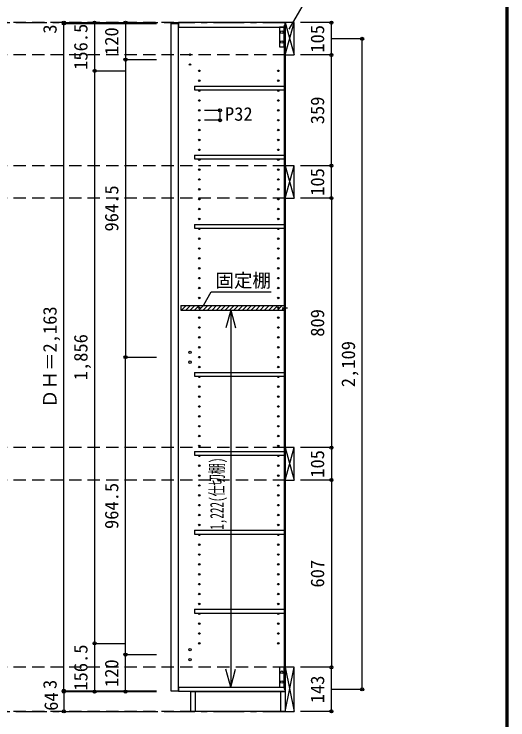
# Model space of a CAD drawing. Units: millimetres at full size, sheet at 1:20. Extents: x -3893 to 3907, y -2871 to 2783.
# Drawn here: x 2307 to 3907, y -1548 to 740 of the extents above; entities that cross this region are included whole.
import ezdxf
from ezdxf.enums import TextEntityAlignment as Align

# ---------------------------------------------------------------- set-up
doc = ezdxf.new("R2010")
doc.units = ezdxf.units.MM
doc.header["$LTSCALE"] = 20
doc.header["$PDMODE"] = 32
doc.header["$PDSIZE"] = 10
doc.linetypes.add('CHAIN1', pattern=[8, 5, -1, 1, -1])
doc.linetypes.add('DASHED2', pattern=[3, 2, -1])
for name, color, linetype in [('0-1_本体', 2, 'Continuous'), ('0-2_扉', 3, 'Continuous'), ('0-4_棚', 3, 'Continuous'), ('0-5_ダボ', 7, 'Continuous'), ('0-6_桟木', 3, 'Continuous'), ('0-9_', 7, 'Continuous'), ('0-A_文字', 7, 'Continuous'), ('0-B_寸法', 4, 'Continuous'), ('0-C_ハッチ', 4, 'Continuous'), ('F-1_枠', 6, 'Continuous')]:
    doc.layers.add(name, color=color, linetype=linetype)
doc.styles.add('ＭＳ ゴシック', font='')
doc.styles.get('ＭＳ ゴシック').set_extended_font_data('MS Gothic')

msp = doc.modelspace()

# ---------------------------------------------------------------- linework, layer by layer
at = {"layer": '0-1_本体'}
for p, q in [((2839.52, 712.33), (2839.52, 697.33)), ((3184.52, 712.33), (2839.52, 712.33)), ((3184.52, 704.33), (3184.52, 712.33)), ((2839.52, 697.33), (3181.52, 697.33)), ((3181.52, 704.33), (3184.52, 704.33)), ((3181.52, 704.33), (3181.52, -1448.67)), ((3183.52, 704.33), (3183.52, -1448.67)), ((2839.52, -1441.67), (2839.52, -1456.67)), ((2839.52, -1441.67), (3181.52, -1441.67)), ((3184.52, -1456.67), (2839.52, -1456.67)), ((3181.52, -1448.67), (3184.52, -1448.67))]:
    msp.add_line(p, q, dxfattribs=at)
at = {"layer": '0-1_本体', "color": 7}
msp.add_line((3184.52, 712.33), (3184.52, -1456.67), dxfattribs=at)
at = {"layer": '0-2_扉', "color": 2}
for p, q in [((2814.52, 709.33), (2838.52, 709.33)), ((2814.52, 709.33), (2814.52, -1453.67)), ((2838.52, 709.33), (2838.52, -1453.67)), ((2814.52, -1453.67), (2838.52, -1453.67))]:
    msp.add_line(p, q, dxfattribs=at)
at = {"layer": '0-4_棚', "color": 2}
for p, q in [((2891.52, 506.33), (3181.52, 506.33)), ((2891.52, 282.33), (3181.52, 282.33)), ((2891.52, 282.33), (2891.52, 270.33)), ((2891.52, 270.33), (3181.52, 270.33)), ((2891.52, 58.33), (3181.52, 58.33)), ((2891.52, 58.33), (2891.52, 46.33)), ((2891.52, 46.33), (3181.52, 46.33)), ((2846.52, -204.67), (3181.52, -204.67)), ((2846.52, -204.67), (2846.52, -219.67)), ((2846.52, -219.67), (3181.52, -219.67)), ((2891.52, -421.67), (3181.52, -421.67)), ((2891.52, -421.67), (2891.52, -433.67)), ((2891.52, -433.67), (3181.52, -433.67)), ((2891.52, -677.67), (3181.52, -677.67)), ((2891.52, -677.67), (2891.52, -689.67)), ((2891.52, -689.67), (3181.52, -689.67)), ((2891.52, -933.67), (3181.52, -933.67)), ((2891.52, -933.67), (2891.52, -945.67)), ((2891.52, -945.67), (3181.52, -945.67)), ((2891.52, -1189.67), (2891.52, -1201.67)), ((2891.52, -1189.67), (3181.52, -1189.67)), ((2891.52, -1201.67), (3181.52, -1201.67))]:
    msp.add_line(p, q, dxfattribs=at)
msp.add_lwpolyline([(2891.52, 506.33), (2891.52, 494.33), (3181.52, 494.33)], dxfattribs=at)
at = {"layer": '0-5_ダボ'}
for centre, radius in [((2876.52, 608.33), 2.5), ((2876.52, 576.33), 2.5), ((2906.52, 555.83), 2.5), ((3162.52, 555.83), 2.5), ((2906.52, 523.83), 2.5), ((3162.52, 523.83), 2.5), ((2906.52, 491.83), 2.5), ((3162.52, 491.83), 2.5), ((2906.52, 459.83), 2.5), ((3162.52, 459.83), 2.5), ((2906.52, 427.83), 2.5), ((3162.52, 427.83), 2.5), ((2906.52, 395.83), 2.5), ((3162.52, 395.83), 2.5), ((2906.52, 363.83), 2.5), ((3162.52, 363.83), 2.5), ((2906.52, 331.83), 2.5), ((3162.52, 331.83), 2.5), ((2906.52, 299.83), 2.5), ((3162.52, 299.83), 2.5), ((2906.52, 267.83), 2.5), ((3162.52, 267.83), 2.5), ((2906.52, 235.83), 2.5), ((3162.52, 235.83), 2.5), ((2906.52, 203.83), 2.5), ((3162.52, 203.83), 2.5), ((2906.52, 171.83), 2.5), ((3162.52, 171.83), 2.5), ((2906.52, 139.83), 2.5), ((3162.52, 139.83), 2.5), ((2906.52, 107.83), 2.5), ((3162.52, 107.83), 2.5), ((2906.52, 75.83), 2.5), ((3162.52, 75.83), 2.5), ((2906.52, 43.83), 2.5), ((3162.52, 43.83), 2.5), ((2906.52, 11.83), 2.5), ((3162.52, 11.83), 2.5), ((2906.52, -20.17), 2.5), ((3162.52, -20.17), 2.5), ((2906.52, -52.17), 2.5), ((3162.52, -52.17), 2.5), ((2906.52, -84.17), 2.5), ((3162.52, -84.17), 2.5), ((2906.52, -116.17), 2.5), ((3162.52, -116.17), 2.5), ((2906.52, -148.17), 2.5), ((3162.52, -148.17), 2.5), ((2906.52, -180.17), 2.5), ((3162.52, -180.17), 2.5), ((2906.52, -212.17), 2.5), ((3162.52, -212.17), 2.5), ((2906.52, -244.17), 2.5), ((3162.52, -244.17), 2.5), ((2906.52, -276.17), 2.5), ((3162.52, -276.17), 2.5), ((2906.52, -308.17), 2.5), ((3162.52, -308.17), 2.5), ((2906.52, -340.17), 2.5), ((3162.52, -340.17), 2.5), ((2876.52, -356.62), 4), ((2876.52, -388.62), 4), ((2906.52, -372.17), 2.5), ((3162.52, -372.17), 2.5), ((2906.52, -404.17), 2.5), ((3162.52, -404.17), 2.5), ((2906.52, -436.17), 2.5), ((3162.52, -436.17), 2.5), ((2906.52, -468.17), 2.5), ((3162.52, -468.17), 2.5), ((2906.52, -500.17), 2.5), ((3162.52, -500.17), 2.5), ((2906.52, -532.17), 2.5), ((3162.52, -532.17), 2.5), ((2906.52, -564.17), 2.5), ((3162.52, -564.17), 2.5), ((2906.52, -596.17), 2.5), ((3162.52, -596.17), 2.5), ((2906.52, -628.17), 2.5), ((3162.52, -628.17), 2.5), ((2906.52, -660.17), 2.5), ((3162.52, -660.17), 2.5), ((2906.52, -692.17), 2.5), ((3162.52, -692.17), 2.5), ((2906.52, -724.17), 2.5), ((3162.52, -724.17), 2.5), ((2906.52, -756.17), 2.5), ((3162.52, -756.17), 2.5), ((2906.52, -788.17), 2.5), ((3162.52, -788.17), 2.5), ((2906.52, -820.17), 2.5), ((3162.52, -820.17), 2.5), ((2906.52, -852.17), 2.5), ((3162.52, -852.17), 2.5), ((2906.52, -884.17), 2.5), ((3162.52, -884.17), 2.5), ((2906.52, -916.17), 2.5), ((3162.52, -916.17), 2.5), ((2906.52, -948.17), 2.5), ((3162.52, -948.17), 2.5), ((2906.52, -980.17), 2.5), ((3162.52, -980.17), 2.5), ((2906.52, -1012.17), 2.5), ((3162.52, -1012.17), 2.5), ((2906.52, -1044.17), 2.5), ((3162.52, -1044.17), 2.5), ((2906.52, -1076.17), 2.5), ((3162.52, -1076.17), 2.5), ((2906.52, -1108.17), 2.5), ((3162.52, -1108.17), 2.5), ((2906.52, -1140.17), 2.5), ((3162.52, -1140.17), 2.5), ((2906.52, -1172.17), 2.5), ((3162.52, -1172.17), 2.5), ((2906.52, -1204.17), 2.5), ((3162.52, -1204.17), 2.5), ((2906.52, -1236.17), 2.5), ((3162.52, -1236.17), 2.5), ((2906.52, -1268.17), 2.5), ((3162.52, -1268.17), 2.5), ((2906.52, -1300.17), 2.5), ((3162.52, -1300.17), 2.5), ((2876.52, -1320.67), 4), ((2876.52, -1352.67), 4)]:
    msp.add_circle(centre, radius, dxfattribs=at)
at = {"layer": '0-6_桟木', "color": 7}
for p, q in [((3184.52, 712.33), (3214.52, 607.33)), ((3184.52, 607.33), (3214.52, 712.33)), ((3184.52, 248.33), (3214.52, 143.33)), ((3184.52, 143.33), (3214.52, 248.33)), ((3184.52, -665.67), (3214.52, -770.67)), ((3184.52, -770.67), (3214.52, -665.67)), ((3184.52, -1451.67), (3184.52, -1377.67)), ((3184.52, -1520.67), (3214.52, -1377.67)), ((3184.52, -1377.67), (3214.52, -1520.67))]:
    msp.add_line(p, q, dxfattribs=at)
at = {"layer": '0-6_桟木'}
for p, q in [((3166.52, 697.33), (3166.52, 633.33)), ((3181.52, 697.33), (3166.52, 697.33)), ((3181.52, 633.33), (3181.52, 697.33)), ((3166.52, 633.33), (3181.52, 633.33)), ((3214.52, 143.33), (3214.52, 248.33)), ((3184.52, 143.33), (3214.52, 143.33)), ((3214.52, -770.67), (3214.52, -665.67)), ((3184.52, -770.67), (3214.52, -770.67)), ((3166.52, -1377.67), (3166.52, -1441.67)), ((3181.52, -1377.67), (3166.52, -1377.67)), ((3181.52, -1441.67), (3181.52, -1377.67)), ((3184.52, -1377.67), (3184.52, -1520.67)), ((3214.52, -1377.67), (3184.52, -1377.67)), ((3214.52, -1520.67), (3214.52, -1377.67)), ((3166.52, -1441.67), (3181.52, -1441.67)), ((3184.52, -1520.67), (3214.52, -1520.67))]:
    msp.add_line(p, q, dxfattribs=at)
at = {"layer": '0-6_桟木', "color": 2}
msp.add_line((3184.52, -1377.67), (3184.52, -1451.67), dxfattribs=at)
at = {"layer": '0-6_桟木'}
msp.add_lwpolyline([(3214.52, 607.33), (3214.52, 712.33), (3184.52, 712.33), (3184.52, 607.33)], close=True, dxfattribs=at)
for points in [[(3214.52, 248.33), (3184.52, 248.33), (3184.52, 143.33)], [(3214.52, -665.67), (3184.52, -665.67), (3184.52, -770.67)]]:
    msp.add_lwpolyline(points, dxfattribs=at)
at = {"layer": '0-6_桟木', "color": 7}
for centre in [(3174.02, 681.33), (3174.02, 649.33), (3174.02, -1393.67), (3174.02, -1425.67)]:
    msp.add_circle(centre, 4, dxfattribs=at)
at = {"layer": '0-9_'}
for p, q in [((2894.52, -1520.67), (2894.52, -1456.67)), ((3169.52, -1456.67), (3169.52, -1520.67)), ((3184.52, -1456.67), (3184.52, -1520.67))]:
    msp.add_line(p, q, dxfattribs=at)
msp.add_lwpolyline([(3184.52, -1520.67), (2879.52, -1520.67), (2879.52, -1456.67), (3184.52, -1456.67)], dxfattribs=at)
at = {"layer": '0-A_文字', "linetype": 'CHAIN1'}
for p, q in [((-3287.48, 712.33), (3184.52, 712.33)), ((-3287.48, -1520.67), (3184.52, -1520.67))]:
    msp.add_line(p, q, dxfattribs=at)
at = {"layer": '0-A_文字'}
for p, q in [((2921.21, -203.13), (2945.56, -160.95)), ((2945.56, -160.95), (3139.53, -160.95))]:
    msp.add_line(p, q, dxfattribs=at)
msp.add_lwpolyline([(3198, 690.87), (3275.03, 824.29), (3568.05, 824.29)], dxfattribs=at)
at = {"layer": '0-B_寸法', "linetype": 'DASHED2'}
for p, q in [((3184.52, 712.33), (-3287.48, 712.33)), ((3184.52, 607.33), (-3287.48, 607.33)), ((3184.52, 248.33), (-3287.48, 248.33)), ((3184.52, 143.33), (-3287.48, 143.33)), ((3184.52, -665.67), (-3287.48, -665.67)), ((3184.52, -770.67), (-3287.48, -770.67)), ((3184.52, -1377.67), (-3287.48, -1377.67)), ((3184.52, -1520.67), (-3076.26, -1520.67))]:
    msp.add_line(p, q, dxfattribs=at)
at = {"layer": '0-B_寸法'}
for p, q in [((2467.52, 712.33), (2467.52, 709.33)), ((2467.52, 712.33), (2567.52, 712.33)), ((2467.52, 712.33), (2767.52, 712.33)), ((2467.52, 709.33), (2467.52, 712.33)), ((2467.52, -1453.67), (2467.52, 709.33)), ((2467.52, 709.33), (2567.52, 709.33)), ((2567.52, 712.33), (2567.52, 555.83)), ((2667.52, 712.33), (2667.52, 592.33)), ((3334.52, 712.33), (3234.52, 712.33)), ((3334.52, 607.33), (3334.52, 712.33)), ((3434.52, 659.83), (3334.52, 659.83)), ((3434.52, -1449.17), (3434.52, 659.83)), ((3334.52, 607.33), (3234.52, 607.33)), ((3334.52, 248.33), (3334.52, 607.33)), ((2667.52, 592.33), (2667.52, -372.17)), ((2667.52, 592.33), (2767.52, 592.33)), ((2567.52, 555.83), (2567.52, -1300.17)), ((2567.52, 555.83), (2667.52, 555.83)), ((2973.52, 427.83), (2923.52, 427.83)), ((3334.52, 248.33), (3234.52, 248.33)), ((3334.52, 143.33), (3334.52, 248.33)), ((3334.52, 143.33), (3234.52, 143.33)), ((3334.52, 143.33), (3234.52, 143.33)), ((3334.52, 143.33), (3334.52, -665.67)), ((3008.57, -219.67), (3008.57, -1441.67)), ((2667.52, -372.17), (2767.52, -372.17)), ((2667.52, -1336.67), (2667.52, -372.17)), ((3334.52, -665.67), (3234.52, -665.67)), ((3334.52, -665.67), (3334.52, -770.67)), ((3334.52, -770.67), (3234.52, -770.67)), ((3334.52, -770.67), (3334.52, -1377.67)), ((2567.52, -1300.17), (2567.52, -1456.67)), ((2567.52, -1300.17), (2667.52, -1300.17)), ((2667.52, -1336.67), (2767.52, -1336.67)), ((2667.52, -1456.67), (2667.52, -1336.67)), ((3334.52, -1377.67), (3234.52, -1377.67)), ((3334.52, -1520.67), (3334.52, -1377.67)), ((2467.52, -1453.67), (2567.52, -1453.67)), ((2467.52, -1456.67), (2467.52, -1453.67)), ((2467.52, -1456.67), (2467.52, -1453.67)), ((2467.52, -1453.67), (2767.52, -1453.67)), ((2467.52, -1456.67), (2567.52, -1456.67)), ((2467.52, -1456.67), (2767.52, -1456.67)), ((2467.52, -1456.67), (2467.52, -1520.67)), ((2467.52, -1456.67), (2767.52, -1456.67)), ((3434.52, -1449.17), (3334.52, -1449.17)), ((2467.52, -1520.67), (2767.52, -1520.67)), ((3334.52, -1520.67), (3234.52, -1520.67))]:
    msp.add_line(p, q, dxfattribs=at)
at = {"layer": '0-B_寸法', "color": 7}
for p, q in [((3008.57, -219.67), (2993.04, -277.62)), ((3008.57, -219.67), (3024.1, -277.62)), ((3175.28, -212.17), (3192.05, -212.17)), ((3008.57, -1441.67), (2993.04, -1383.71)), ((3008.57, -1441.67), (3024.1, -1383.71))]:
    msp.add_line(p, q, dxfattribs=at)
at = {"layer": '0-B_寸法'}
for points in [[(2467.52, -1453.67), (2467.52, 709.33), (2767.52, 709.33)], [(2973.52, 427.83), (2973.52, 395.83), (2923.52, 395.83)]]:
    msp.add_lwpolyline(points, dxfattribs=at)
at = {"layer": '0-B_寸法', "color": 7}
for p in [(2467.52, 712.33), (2467.52, 712.33), (2467.52, 709.33), (2467.52, 709.33), (2567.52, 712.33), (2667.52, 712.33), (3334.52, 712.33), (3434.52, 659.83), (2667.52, 592.33), (3334.52, 607.33), (2567.52, 555.83), (2973.52, 427.83), (2973.52, 395.83), (3334.52, 248.33), (3334.52, 143.33), (3334.52, 143.33), (2667.52, -372.17), (3334.52, -665.67), (3334.52, -770.67), (2567.52, -1300.17), (2667.52, -1336.67), (3334.52, -1377.67), (2467.52, -1453.67), (2467.52, -1453.67), (2467.52, -1456.67), (2467.52, -1456.67), (2467.52, -1456.67), (2567.52, -1456.67), (2667.52, -1456.67), (3434.52, -1449.17), (2467.52, -1520.67), (3334.52, -1520.67)]:
    msp.add_point(p, dxfattribs=at)
at = {"layer": '0-C_ハッチ'}
for p, q in [((2846.52, -207.89), (2849.75, -204.67)), ((2848.89, -219.67), (2863.89, -204.67)), ((2863.03, -219.67), (2878.03, -204.67)), ((2877.17, -219.67), (2892.17, -204.67)), ((2891.32, -219.67), (2906.32, -204.67)), ((2905.46, -219.67), (2920.46, -204.67)), ((2919.6, -219.67), (2934.6, -204.67)), ((2933.74, -219.67), (2948.74, -204.67)), ((2947.88, -219.67), (2962.88, -204.67)), ((2962.03, -219.67), (2977.03, -204.67)), ((2976.17, -219.67), (2991.17, -204.67)), ((2990.31, -219.67), (3005.31, -204.67)), ((3004.45, -219.67), (3019.45, -204.67)), ((3018.6, -219.67), (3033.6, -204.67)), ((3032.74, -219.67), (3047.74, -204.67)), ((3046.88, -219.67), (3061.88, -204.67)), ((3061.02, -219.67), (3076.02, -204.67)), ((3075.16, -219.67), (3090.16, -204.67)), ((3089.31, -219.67), (3104.31, -204.67)), ((3103.45, -219.67), (3118.45, -204.67)), ((3117.59, -219.67), (3132.59, -204.67)), ((3131.73, -219.67), (3146.73, -204.67)), ((3145.87, -219.67), (3160.87, -204.67)), ((3160.02, -219.67), (3175.02, -204.67)), ((3174.16, -219.67), (3181.52, -212.3))]:
    msp.add_line(p, q, dxfattribs=at)
at = {"layer": 'F-1_枠'}
for p, q in [((3899.95, 2783.33), (3899.95, -2803.33)), ((3903.28, 2783.33), (3903.28, -2803.33)), ((3906.61, 2783.33), (3906.61, -2803.33))]:
    msp.add_line(p, q, dxfattribs=at)

# ---------------------------------------------------------------- texts
at = {"layer": '0-A_文字', "style": 'ＭＳ ゴシック'}
msp.add_text('固定棚', height=43.99, dxfattribs=at).set_placement((2958.7, -158.82), align=Align.BOTTOM_LEFT)
at = {"layer": '0-B_寸法', "color": 7, "style": 'ＭＳ ゴシック'}
for s, p in [('3', (2457.52, 676.47)), ('3', (2457.52, 676.47)), ('156.5', (2557.52, 559.08)), ('120', (2657.52, 607.33)), ('105', (3324.52, 614.83)), ('359', (3324.52, 382.83)), ('105', (3324.52, 150.83)), ('964.5', (2657.52, 35.08)), ('ＤＨ＝2,163', (2457.52, -537.17)), ('ＤＨ＝2,163', (2457.52, -537.17)), ('809', (3324.52, -306.17)), ('1,856', (2557.52, -447.17)), ('2,109', (3424.52, -469.67)), ('105', (3324.52, -763.17)), ('964.5', (2657.52, -929.42)), ('607', (3324.52, -1119.17)), ('156.5', (2557.52, -1453.42)), ('120', (2657.52, -1441.67)), ('143', (3324.52, -1494.17)), ('3', (2457.52, -1448.1)), ('3', (2457.52, -1448.1)), ('64', (2461.52, -1518.67))]:
    msp.add_text(s, height=43.99, rotation=90, dxfattribs=at).set_placement(p, align=Align.BOTTOM_LEFT)
msp.add_text('P32', height=43.99, dxfattribs=at).set_placement((2989.77, 380.98), align=Align.BOTTOM_LEFT)
at = {"layer": '0-B_寸法', "color": 7, "style": 'ＭＳ ゴシック', "width": 0.6}
msp.add_text('1,222(仕切棚)', height=43.99, rotation=90, dxfattribs=at).set_placement((2998.57, -931.67), align=Align.BOTTOM_LEFT)

doc.saveas('drawing.dxf')
